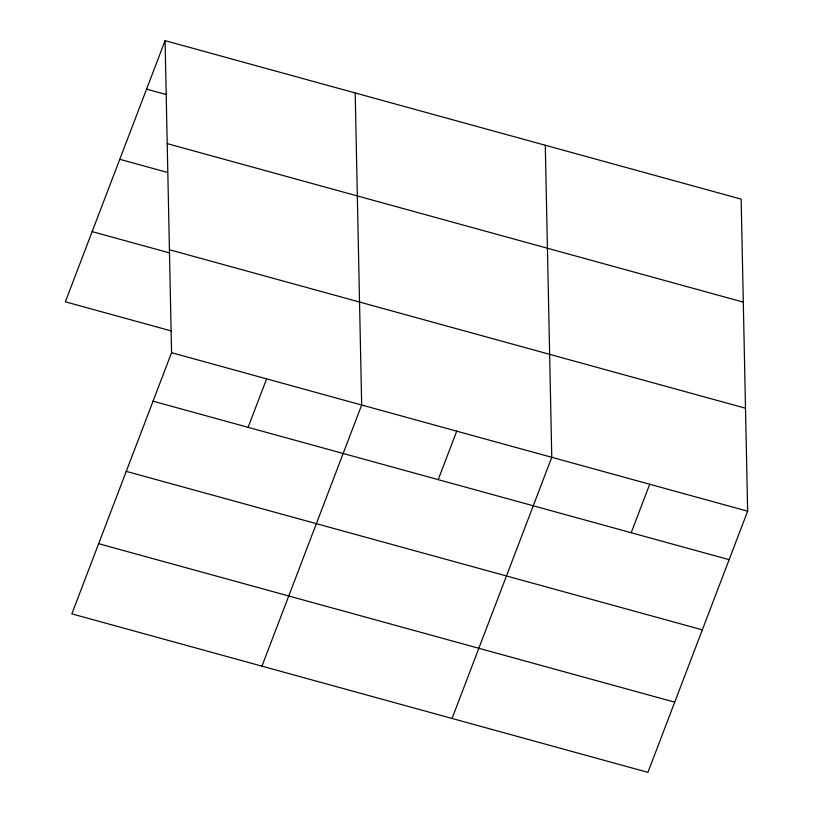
<?xml version="1.0" encoding="UTF-8"?>
<svg xmlns="http://www.w3.org/2000/svg" width="813" height="813" viewBox="0 0 813 813"><rect width="100%" height="100%" fill="white"/><g stroke="black" fill="none" stroke-linecap="round" stroke-linejoin="round"><path stroke-width="1.22" d="M165.08 40.65L171.563 352.71L71.849 613.866L647.92 772.35L747.645 511.194L741.151 199.134L165.08 40.65L65.355 301.806L171.38 330.972M248.107 427.333L266.623 378.858M261.949 666.162L361.673 405.016L355.19 92.946M438.217 479.64L456.723 431.164M452.048 718.468L551.773 457.313L545.289 145.253M631.203 532.728L649.709 484.253M146.574 89.125L166.076 94.491M167.224 143.627L743.295 302.121M119.775 159.307L167.295 172.386M169.429 249.733L745.501 408.217M92.164 231.614L168.931 252.741M171.563 352.71L747.645 511.194M153.057 401.185L729.129 559.669M126.259 471.367L702.33 629.851M98.647 543.684L674.719 702.168"/></g></svg>
